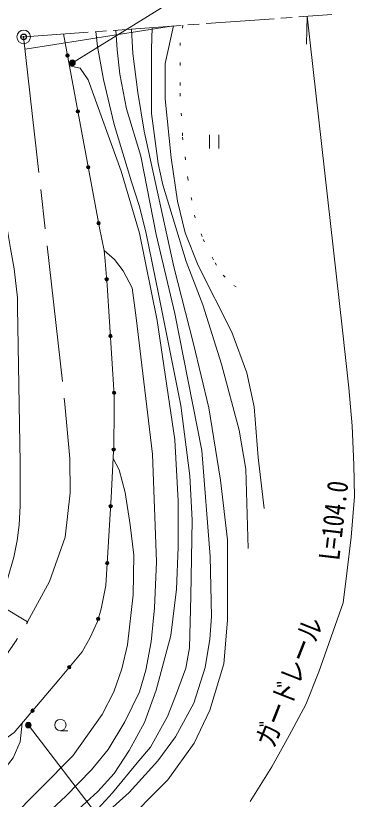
# Model space of a CAD drawing. Units: millimetres at full size, sheet at 1:1000; details may follow other scales. Extents: x 40000 to 680000, y 20000 to 380000.
# Drawn here: x 523602 to 553409, y 250573 to 319516 of the extents above; entities that cross this region are included whole.
import ezdxf
from ezdxf.enums import TextEntityAlignment as Align

# ---------------------------------------------------------------- set-up
doc = ezdxf.new("R2010")
doc.units = ezdxf.units.MM
doc.header["$LTSCALE"] = 1000
doc.header["$PDMODE"] = 32
doc.header["$PDSIZE"] = 500
doc.linetypes.add('CHAIN', pattern=[18.5, 12, -1.5, 3.5, -1.5])
doc.linetypes.add('DOTTED', pattern=[1.75, 0.25, -1.5])
for name, color, linetype, lineweight in [('M-BGD', 7, 'Continuous', 13), ('M-BMK', 2, 'Continuous', 13), ('M-BMK-SRVR', 3, 'Continuous', 13), ('M-STR-HTXT', 7, 'Continuous', 13)]:
    doc.layers.add(name, color=color, linetype=linetype, lineweight=lineweight)
doc.layers.add('M-OTRS', color=6, linetype='Continuous')
doc.styles.add('ＭＳ ゴシック', font='')
doc.styles.get('ＭＳ ゴシック').set_extended_font_data('MS Gothic')

msp = doc.modelspace()

# ---------------------------------------------------------------- hatches: boundary and pattern name
at = {"layer": 'M-BGD'}
for points in [[(528136, 316157, -0.41421), (528311, 316037, -0.41421), (528191, 315862, -1)], [(529048, 311241, -0.41421), (529223, 311121, -0.41421), (529103, 310946, -1)], [(529960, 306325, -0.41421), (530135, 306205, -0.41421), (530015, 306030, -1)], [(530873, 301409, -0.41421), (531048, 301289, -0.41421), (530928, 301114, -1)], [(531602, 296471, -0.41421), (531763, 296333, -0.41421), (531624, 296172, -1)], [(531933, 291482, -0.41421), (532092, 291342, -0.41421), (531953, 291183, -1)], [(532257, 286493, -0.41421), (532417, 286353, -0.41421), (532277, 286193, -1)], [(532237, 281494, -0.41421), (532379, 281336, -0.41421), (532222, 281195, -1)], [(531969, 276501, -0.41421), (532110, 276343, -0.41421), (531951, 276202, -1)], [(531674, 271510, -0.41421), (531815, 271351, -0.41421), (531657, 271211, -1)], [(530907, 266588, -0.41421), (531008, 266402, -0.41421), (530822, 266301, -1)], [(528222, 262077, 1), (528415, 262306, 1)], [(525190, 258485, -1), (524997, 258256, -0.41421), (524979, 258467, -0.41421)]]:
    msp.add_hatch(color=256, dxfattribs=at).paths.add_polyline_path(points)
at = {"layer": 'M-STR-HTXT'}
for points in [[(528348, 315412, -1), (528840, 315325, -0.41421), (528550, 315122, -0.41421)], [(524684, 256854, -1), (524754, 257349, -0.41421), (524967, 257066, -0.41421)]]:
    msp.add_hatch(color=256, dxfattribs=at).paths.add_polyline_path(points)

# ---------------------------------------------------------------- linework, layer by layer
at = {"layer": 'M-BGD'}
for p, q in [((540669, 309038), (540669, 307838)), ((541469, 309038), (541469, 307838)), ((527536, 256610), (528203, 256610))]:
    msp.add_line(p, q, dxfattribs=at)
for points in [[(545469, 276144), (544945, 280634), (544595, 285108), (543952, 288105), (542636, 291658), (539664, 297535), (538531, 300406), (537842, 303207), (537293, 307001), (536745, 312212), (536745, 315303), (537505, 318608)], [(527811, 317906), (530976, 300854), (531394, 298867), (531493, 297910), (531652, 295801), (532280, 286136), (532280, 284556), (532253, 281790), (532005, 277116), (531549, 269385), (531131, 267343), (530793, 266203), (530168, 264808), (529467, 263550), (527393, 261096), (523470, 256447), (519924, 253902), (516401, 251702), (512202, 249535)], [(529574, 247554), (533589, 251174), (536106, 253966), (537663, 256061), (539280, 259030), (540291, 262161), (540701, 264666), (540839, 266661), (540719, 271941), (539974, 281250), (537610, 293304), (535954, 300261), (534631, 307156), (533371, 311318), (532761, 314364), (532538, 316503), (532413, 318240)], [(530643, 318111), (530813, 316817), (531326, 313889), (532282, 309950), (533784, 304896), (534479, 302822), (535061, 300513), (536164, 295034), (538127, 285226), (538933, 279020), (539125, 275137), (539023, 268437), (538890, 263903), (538571, 262100), (537767, 259890), (536974, 257849), (535482, 255157), (534453, 253967), (532122, 251143), (530518, 249378)], [(532839, 248099), (536992, 252302), (539303, 255521), (540689, 258420), (541910, 262501), (542243, 266340), (542243, 273402), (541635, 278652), (540612, 285006), (539263, 290655), (537519, 297416), (534917, 309366), (534352, 312748), (533921, 316181), (533802, 318340)], [(535605, 318471), (535559, 316580), (535559, 310921), (536137, 306514), (536566, 304630), (538604, 297884), (540063, 294070), (541706, 288847), (543274, 283045), (543867, 279612), (544071, 272651)], [(517820, 262710), (519167, 264030), (520267, 265445), (521322, 266876), (521832, 267770), (522380, 268718), (522875, 269929), (523454, 271885), (523739, 273336), (523902, 274713), (523998, 276381), (523987, 280175), (523775, 293878), (523753, 294692), (523463, 297229), (523137, 299028), (522008, 305707), (520021, 317342)], [(527765, 248458), (530846, 251254), (532281, 252851), (533600, 254857), (534936, 257339), (535977, 260188), (537250, 265000), (537762, 269055), (537916, 272770), (537904, 276830), (537618, 282212), (536061, 292710), (534491, 300383), (532874, 305832), (529997, 313878), (529291, 314889), (528329, 315114)], [(525180, 248221), (528014, 250852), (530262, 253164), (531756, 254959), (533202, 257383), (534503, 260032), (535072, 261948), (535522, 264443), (535817, 267424), (536007, 271463), (535640, 280949), (534204, 292920), (533846, 295574), (533073, 297062), (532299, 298055), (531394, 298867)], [(522994, 248698), (528637, 254412), (531229, 258030), (532228, 260044), (532955, 262054), (533431, 264173), (533945, 268570), (533995, 272064), (533682, 274710), (533234, 277557), (532706, 279550), (532188, 280558)], [(474095, 247423), (476489, 246372), (479820, 245409), (482951, 244580), (487279, 243528), (490723, 242911), (494529, 242275), (497029, 242052), (499083, 242052), (501775, 242386), (504209, 242901), (507891, 243895), (511025, 245169), (513187, 246210), (519575, 250022), (520686, 251003), (521698, 252123), (523372, 254229), (524009, 255641), (524187, 257296)]]:
    msp.add_lwpolyline(points, dxfattribs=at)
at = {"layer": 'M-BGD', "linetype": 'DOTTED'}
msp.add_lwpolyline([(538311, 318667), (538076, 317134), (538076, 312690), (538296, 308831), (538750, 305248), (539327, 301960), (540113, 299830), (541152, 297759), (541873, 296692), (542792, 295764), (544057, 295151)], dxfattribs=at)
at = {"layer": 'M-BGD'}
for centre, radius in [((528163, 316010), 150), ((529075, 311094), 150), ((529988, 306178), 150), ((530900, 301262), 150), ((531613, 296322), 150), ((531943, 291333), 150), ((532267, 286343), 150), ((532230, 281344), 150), ((531960, 276352), 150), ((531665, 271360), 150), ((530865, 266445), 150), ((528318, 262191), 150), ((525093, 258370), 150), ((527536, 257110), 500)]:
    msp.add_circle(centre, radius, dxfattribs=at)
at = {"layer": 'M-BMK'}
for p, q in [((540359, 318815), (546343, 319249)), ((546941, 319292), (547939, 319364)), ((548537, 319408), (551432, 319617)), ((532180, 318223), (538164, 318656)), ((538763, 318700), (539760, 318772)), ((524002, 317630), (529986, 318064)), ((530584, 318107), (531582, 318179))]:
    msp.add_line(p, q, dxfattribs=at)
at = {"layer": 'M-BMK', "linetype": 'CHAIN'}
msp.add_lwpolyline([(524305, 317652), (527941, 285344), (528367, 280570), (528403, 277545), (527951, 273650), (526570, 269738), (524650, 266194)], dxfattribs=at)
msp.add_arc((498546, 280978), 30000, 268.96264, 330.47506, dxfattribs=at)
at = {"layer": 'M-BMK-SRVR'}
msp.add_circle((524305, 317652), 600, dxfattribs=at)
at = {"layer": 'M-OTRS'}
msp.add_point((524305, 317652), dxfattribs=at)
at = {"layer": 'M-STR-HTXT'}
for p, q in [((528594, 315368), (539134, 321880)), ((549259, 319460), (549192, 317006)), ((537505, 318608), (524427, 316570)), ((524719, 257101), (534726, 244083))]:
    msp.add_line(p, q, dxfattribs=at)
for points in [[(544243, 250371), (546153, 253435), (547662, 256188), (549144, 258924), (550281, 261802), (552418, 267858), (552748, 270457), (553117, 273633), (553409, 277202), (553376, 279990), (553211, 283435), (552913, 286768), (552337, 292118), (549259, 319460)], [(498003, 250983), (499747, 281161), (524650, 266194)]]:
    msp.add_lwpolyline(points, dxfattribs=at)
for centre in [(528594, 315368), (524719, 257101)]:
    msp.add_circle(centre, 250, dxfattribs=at)

# ---------------------------------------------------------------- texts
at = {"layer": 'M-STR-HTXT', "style": 'ＭＳ ゴシック', "width": 0.8}
for s, rotation, p in [('L=104.0', 83.373, (553026, 274935)), ('ガードレール', 68.461, (549035, 260377))]:
    msp.add_text(s, height=1833, rotation=rotation, dxfattribs=at).set_placement(p, align=Align.BOTTOM_CENTER)

doc.saveas('drawing.dxf')
